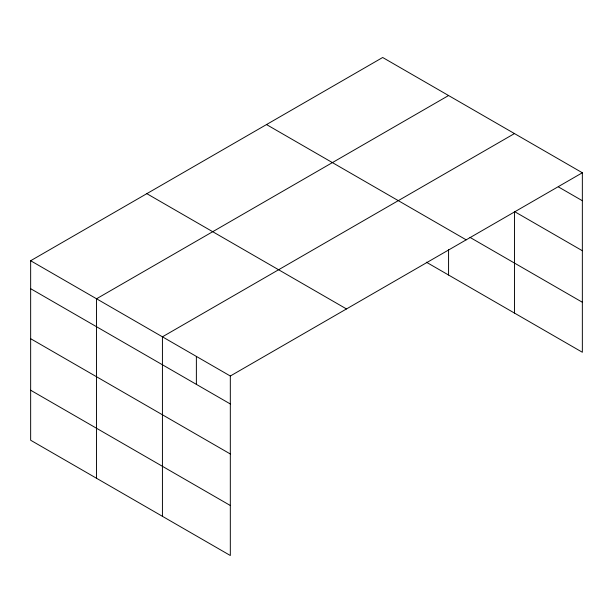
<?xml version="1.0" encoding="UTF-8"?>
<svg xmlns="http://www.w3.org/2000/svg" width="613" height="613" viewBox="0 0 613 613"><rect width="100%" height="100%" fill="white"/><g stroke="black" fill="none" stroke-linecap="round" stroke-linejoin="round"><path stroke-width="0.92" d="M30.65 260.74L230.319 376.014L230.319 555.508L30.65 440.234L30.65 260.74L382.681 57.492L582.35 172.766L582.35 352.26L426.334 262.188M448.57 95.536L96.54 298.776L96.54 478.27M514.46 133.573L162.43 336.821L162.43 516.315M230.319 376.014L582.35 172.766M558.343 186.865L582.35 200.727M582.35 250.732L514.46 211.539L514.46 313.067M469.987 237.384L582.35 302.255M266.509 124.562L466.179 239.836M146.821 193.662L346.491 308.944M30.65 288.692L230.319 403.967M30.65 338.705L230.319 453.98M30.65 390.228L230.319 505.503M448.57 249.552L448.57 275.03M196.375 356.414L196.375 384.374"/></g></svg>
